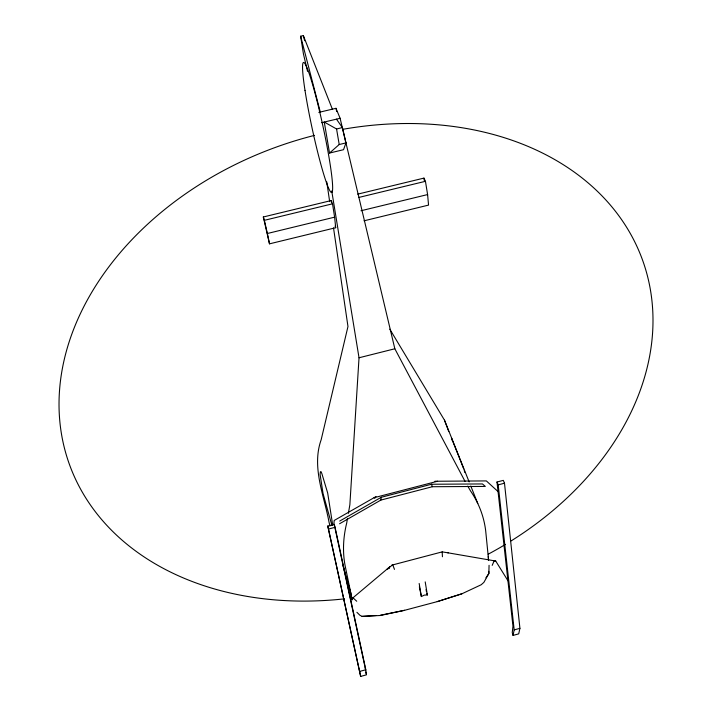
<?xml version="1.0" encoding="UTF-8"?>
<svg xmlns="http://www.w3.org/2000/svg" width="712" height="712" viewBox="0 0 712 712"><rect width="100%" height="100%" fill="white"/><g stroke="black" fill="none" stroke-linecap="round" stroke-linejoin="round"><path stroke-width="1.07" d="M489.064 565.301L488.859 573.498L483.884 582.372L481.196 584.748L461.919 593.781L437.239 601.631L404.603 610.3L380.324 615.488L362.114 616.387L359.943 615.293L356.899 612.302M331.739 190.967L359.026 357.771L349.868 504.71L348.382 513.334M333.812 524.717L334.213 520.454L376.025 496.576M380.831 500.091L381.267 497.279L431.481 484.249L482.451 483.946L485.326 486.429L432.353 486.723L380.831 500.091L339.571 523.756M347.447 518.728L346.708 523.035A188.377 126.549 -22.7 0 0 345.516 567.633L352.137 599.495M513.041 635.407L514.18 629.88L498.186 484.854L496.994 482.006L503.295 480.369L504.497 483.217L519.92 628.34L518.71 633.876L513.041 635.407L512.248 632.603L512.969 626.195L496.994 482.006M345.943 142.916L343.54 149.698L329.522 153.053L324.272 122.055L336.562 128.979L342.383 127.59L345.943 142.916L339.215 144.527L329.522 153.053M492.206 565.373L494.128 560.86L495.73 561.056L507.994 580.787M485.913 577.824L488.859 573.498L488.788 571.353M390.132 566.521L351.203 599.299L353.33 598.116L356.73 601.248M339.722 521.059L381.267 497.279M419.35 586.786L421.379 596.567L424.263 595.116L427.36 594.974L425.206 581.882M437.239 601.622L461.919 593.781M360.664 676.4L366.44 674.842L365.826 669.761L335.076 527.325L334.195 524.361L327.778 526.034L360.664 676.4L327.778 526.034M359.978 671.327L365.826 669.761M514.18 629.88L519.92 628.34M448.275 552.868L442.188 551.88L392.588 564.945L387.257 568.941L389.402 568.381M328.641 528.998L335.076 527.325M498.186 484.854L504.497 483.217M437.586 481.241L374.014 497.724L374.957 498.204M359.026 357.771L394.84 348.773L465.043 481.365M269.501 243.842L267.374 233.5L334.613 217.16L332.513 203.819L331.276 200.535L263.315 216.982L269.501 243.842L335.708 227.715L334.613 217.16M360.993 210.752L427.601 194.572L425.447 181.311L423.952 178.107L357.709 194.145M364.037 220.818L428.553 205.1L427.601 194.572M263.315 216.982L264.366 220.32L332.513 203.819M359.017 197.393L425.447 181.311M321.637 122.678L340.113 118.29L394.84 348.773M318.798 112.38L335.984 108.313L340.113 118.29M307.54 71.342L303.463 54.059L300.642 36.223L303.339 35.6L332.362 109.176M391.822 565.097L392.757 564.91L394.484 569.395M380.252 615.266L404.603 610.3M362.114 616.387L375.981 615.524M434.89 481.259L486.341 480.912L498.453 491.939M447.697 552.77L495.73 561.056M336.464 119.162L342.383 127.59M469.146 481.917L444.484 420.16L389.802 329.175M467.757 486.1L470.463 490.826A191.003 129.637 -15.5 0 1 485.682 530.805L488.628 560.317M470.792 486.029L477.779 503.526M459.4 457.878L451.506 438.156L452.298 440.381M459.792 458.875L463.708 468.897M448.783 431.588L444.484 420.16M335.094 226.06L335.708 227.715M431.481 484.249L432.353 486.723M426.871 593.55L427.36 594.974M342.864 565.23L350.749 592.678L352.111 599.949M331.934 525.465L323.043 493.558L320.097 474.379L320.418 471.753L321.05 471.682L321.868 473.613L327.671 492.998L332.709 525.136M365.692 672.012L366.19 673.899M300.642 36.223L320.284 112.033M303.339 35.6L304.638 40.735M329.994 526.052L328.98 521.923C324.013 495.143 311.429 466.992 321.183 439.687L347.972 326.514L333.519 227.92M464.26 470.338L464.74 472.376M264.366 220.32L267.374 233.5M335.984 108.313L336.714 111.57M334.195 524.361L364.793 665.987M336.562 128.979L339.215 144.527M419.163 583.475L421.379 596.567M426.088 589.554L426.443 591.743M364.945 666.993L365.238 668.995M326.772 181.907L329.665 201.63M331.276 200.535L331.525 202.742M423.952 178.107L424.174 180.305M442.179 551.898L442.437 556.757M488.281 556.339L488.387 559.552M342.873 129.299A304.229 229.495 -19.3 0 1 640.008 253.49A304.229 229.495 -19.3 0 1 511.127 540.915M505.502 544.369A304.229 229.495 -19.3 0 1 488.192 554.194M344.439 598.845A304.229 229.495 -19.3 0 1 59.399 416.004A304.229 229.495 -19.3 0 1 314.526 135.369M305.003 90.388A66.528 5.509 77.8 0 0 331.044 192.302A66.528 5.509 77.8 0 0 316.751 99.805A66.528 5.509 77.8 0 0 305.003 90.388"/></g></svg>
